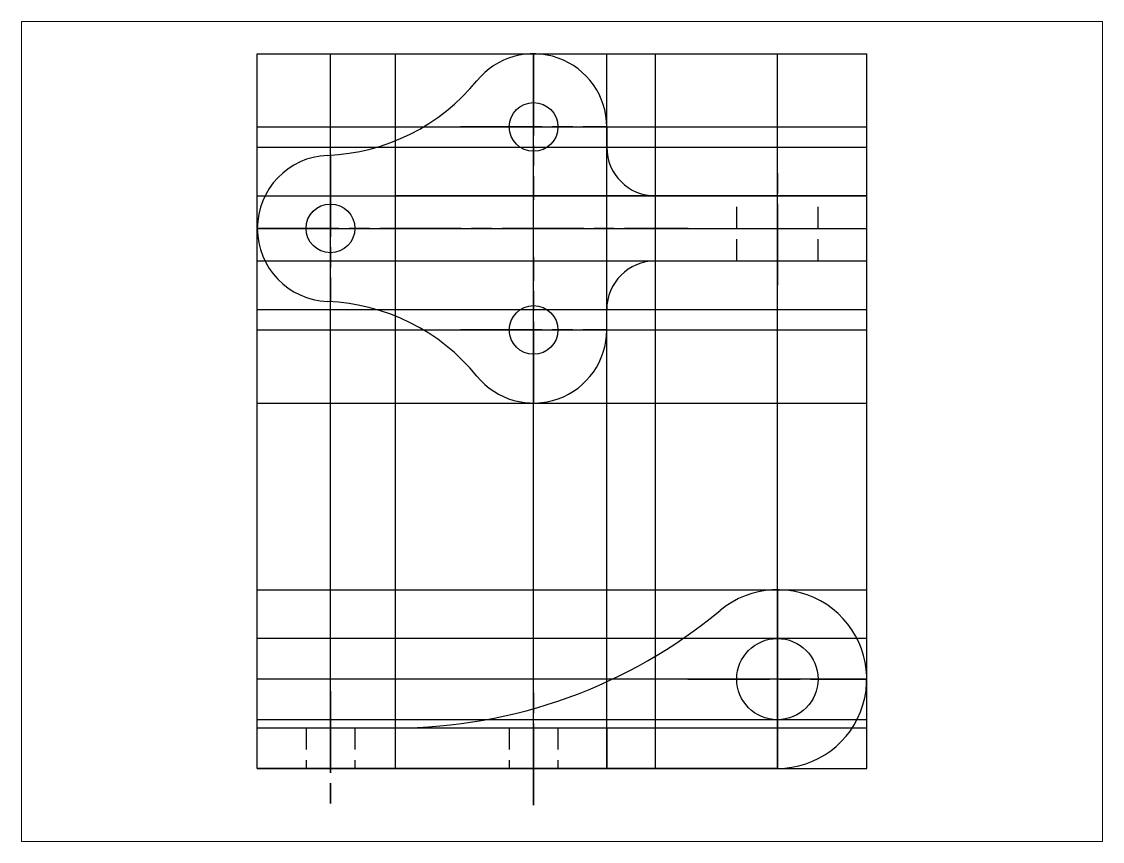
# Paper-space layout 'Layout1' of a CAD drawing. Header units: millimetres. Extents: x 26 to 231, y 20 to 176.
# The model-space entities are those that its viewports show. They can reach past a viewport. Long polylines and large blocks are cut down to what shows.
import ezdxf

# ---------------------------------------------------------------- set-up
doc = ezdxf.new("R2010")
doc.units = ezdxf.units.MM
doc.header["$LTSCALE"] = 0.5
doc.linetypes.add('ACAD_ISO08W100', pattern=[36, 24, -3, 6, -3])
doc.linetypes.add('HIDDEN', pattern=[9.525, 6.35, -3.175])
doc.layers.add('CENTER', color=6, linetype='ACAD_ISO08W100', lineweight=35)
for name, color, linetype in [('CONSTRUCTION', 24, 'Continuous'), ('HIDDEN', 80, 'HIDDEN'), ('VISIBLE', 7, 'Continuous')]:
    doc.layers.add(name, color=color, linetype=linetype)

msp = doc.modelspace()

# ---------------------------------------------------------------- linework, layer by layer
for p, q in [((158.25, 298), (158.26, 292.96)), ((222.25, 280.97), (106.23, 280.97)), ((222.25, 264.97), (222.25, 280.97)), ((106.23, 264.97), (222.25, 264.97)), ((158.25, 247.97), (158.25, 252.97)), ((72.25, 140.01), (72.25, 150.01)), ((72.25, 150.01), (170.25, 150.01)), ((200.25, 140.01), (72.25, 140.01))]:
    msp.add_line(p, q)
for centre, radius in [((140.25, 297.97), 6), ((90.25, 272.97), 6), ((140.25, 247.97), 6), ((200.25, 162.01), 10)]:
    msp.add_circle(centre, radius)
for centre, radius, start, end in [((140.25, 297.97), 18, 0, 140.8354), ((87.53, 340.92), 50, 272.2947, 320.8354), ((170.25, 292.97), 11.99, 180, 270), ((90.25, 272.97), 18, 92.2947, 267.7053), ((169.83, 292.97), 12, 270, 272.0039), ((170.25, 252.97), 12, 90, 180), ((87.53, 205.03), 50, 39.1646, 87.7053), ((140.25, 247.97), 18, 219.1646, 0), ((200.25, 162.01), 22, 270, 129.762), ((106.23, 275.01), 125, 270, 309.762)]:
    msp.add_arc(centre, radius, start, end)
at = {"layer": 'CENTER'}
for p, q in [((140.25, 315.97), (140.25, 279.97)), ((122.25, 297.97), (158.25, 297.97)), ((90.25, 290.99), (90.25, 254.95)), ((200.25, 258.97), (200.25, 286.97)), ((72.23, 272.97), (178.27, 272.97)), ((140.25, 229.97), (140.25, 265.97)), ((122.25, 247.97), (158.25, 247.97)), ((200.25, 140.01), (200.25, 184.01)), ((178.25, 162.01), (222.25, 162.01)), ((90.25, 159.01), (90.25, 131.01)), ((140.25, 131.01), (140.25, 159.01))]:
    msp.add_line(p, q, dxfattribs=at)
at = {"layer": 'CONSTRUCTION'}
for p, q in [((72.25, 140.01), (72.25, 315.97)), ((72.25, 315.97), (222.25, 315.97)), ((90.25, 140.01), (90.25, 315.97)), ((106.23, 140.01), (106.23, 315.97)), ((140.25, 140.01), (140.25, 315.97)), ((158.25, 140.01), (158.25, 315.97)), ((170.25, 140.01), (170.25, 315.97)), ((200.25, 140.01), (200.25, 315.97)), ((222.25, 140.01), (222.25, 315.97)), ((72.25, 297.97), (222.25, 297.97)), ((72.25, 292.97), (222.25, 292.97)), ((72.25, 280.97), (222.25, 280.97)), ((72.25, 272.97), (222.25, 272.97)), ((72.25, 264.97), (222.25, 264.97)), ((72.25, 252.97), (222.25, 252.97)), ((72.25, 247.97), (222.25, 247.97)), ((72.25, 229.97), (222.25, 229.97)), ((72.25, 184.01), (222.25, 184.01)), ((200.25, 173.66), (200.25, 140.01)), ((222.25, 172.01), (72.25, 172.01)), ((222.25, 162.01), (72.25, 162.01)), ((222.25, 152.01), (72.25, 152.01)), ((72.25, 150.01), (222.25, 150.01)), ((72.25, 140.01), (222.25, 140.01))]:
    msp.add_line(p, q, dxfattribs=at)
at = {"layer": 'HIDDEN'}
for p, q in [((190.25, 264.97), (190.25, 280.97)), ((210.25, 264.97), (210.25, 280.97)), ((84.25, 150.01), (84.25, 140.01)), ((96.25, 150.01), (96.25, 140.01)), ((134.25, 150.01), (134.25, 140.01)), ((146.25, 150.01), (146.25, 140.01))]:
    msp.add_line(p, q, dxfattribs=at)
at = {"layer": 'VISIBLE'}
msp.add_line((158.25, 150.01), (158.25, 140.01), dxfattribs=at)

psp = doc.layouts.get("Layout1")

# ---------------------------------------------------------------- viewports
at = {"layer": 'HIDDEN'}
psp.add_viewport(center=(128.5, 97.5), size=(205.6, 156), view_center_point=(147.24, 222.97), view_height=201.8377, dxfattribs=at)

doc.saveas('drawing.dxf')
